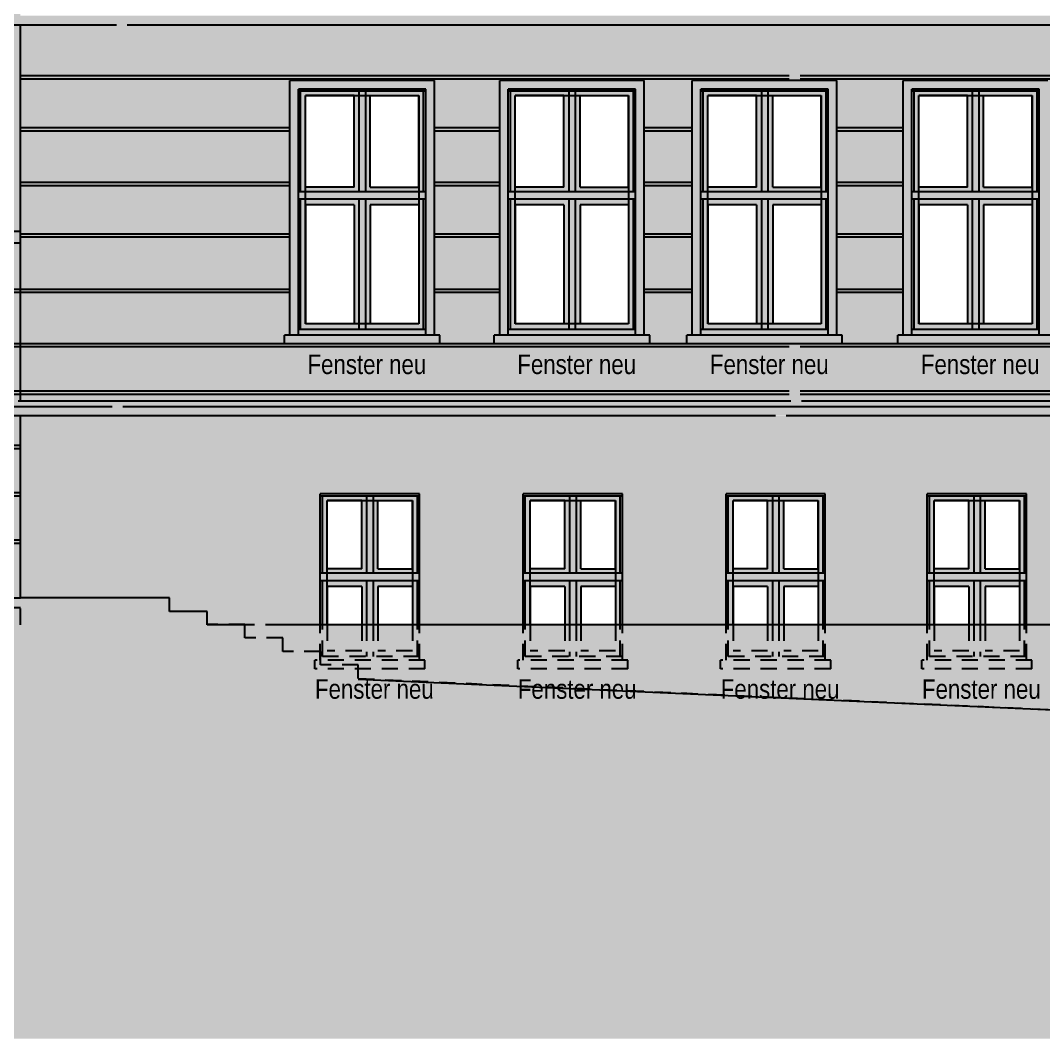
# Model space of a CAD drawing. Header units: metres. Extents: x 11 to 190, y 38 to 70.
# Drawn here: x 59.2 to 68.68, y 37.58 to 47.01 of the extents above; entities that cross this region are included whole.
import ezdxf
from ezdxf.enums import TextEntityAlignment as Align

# ---------------------------------------------------------------- set-up
doc = ezdxf.new("R2010")
doc.units = ezdxf.units.M
doc.header["$LTSCALE"] = 0.01
doc.header["$XCLIPFRAME"] = 2
doc.linetypes.add('AUSGEZOGEN', pattern=[1000, 1000, 0])
doc.linetypes.add('GESTRICHELT', pattern=[9, 6, -3])
for name, color, linetype in [('A_ansicht', 9, 'CONTINUOUS'), ('A_Fensterrahmen', 1, 'CONTINUOUS'), ('A_Glasbild', 7, 'CONTINUOUS'), ('A_Schraff_Fassade_OG', 41, 'CONTINUOUS'), ('A_Schraff_Fensterrahmen', 255, 'CONTINUOUS'), ('A_Schraff_gelände', 251, 'CONTINUOUS'), ('A_Schraff_Gewaende', 23, 'CONTINUOUS'), ('A_Schraff_Paneel', 14, 'CONTINUOUS'), ('A_Schraff_Sims', 17, 'CONTINUOUS'), ('A_TEXT', 2, 'CONTINUOUS'), ('FASSADE', 7, 'AUSGEZOGEN'), ('FASSADE_STRUKTUR', 8, 'AUSGEZOGEN')]:
    doc.layers.add(name, color=color, linetype=linetype)
doc.styles.add('arial-n', font='ARIALN.TTF')
picture_1 = doc.add_image_def('image1.jpg', size_in_pixel=(60, 84))

msp = doc.modelspace()

# ---------------------------------------------------------------- hatches: boundary and pattern name
at = {"layer": 'A_Schraff_Fassade_OG'}
h = msp.add_hatch(color=256, dxfattribs=at)
h.paths.add_polyline_path([(59.2, 56.299), (55.0967, 56.299), (55.0967, 54.7903), (55.5537, 54.7943), (55.5537, 55.531), (55.4837, 55.531), (55.4837, 55.661), (55.4537, 55.661), (55.4537, 55.741), (56.9937, 55.741), (56.9937, 55.661), (56.9637, 55.661), (56.9637, 55.531), (56.8937, 55.531), (56.8937, 54.806), (57.4187, 54.8106), (57.4187, 55.526), (57.3487, 55.526), (57.3487, 55.656), (57.3187, 55.656), (57.3187, 55.736), (58.8587, 55.736), (58.8587, 55.656), (58.8287, 55.656), (58.8287, 55.526), (58.7587, 55.526), (58.7587, 54.8223), (59.2, 54.8261)])
h.paths.add_polyline_path([(59.2, 54.8261), (58.7587, 54.8223), (58.7587, 53.246), (58.8087, 53.246), (58.8087, 53.166), (57.3687, 53.166), (57.3687, 53.246), (57.4187, 53.246), (57.4187, 54.8106), (56.8937, 54.806), (56.8937, 53.251), (56.9437, 53.251), (56.9437, 53.171), (55.5037, 53.171), (55.5037, 53.251), (55.5537, 53.251), (55.5537, 54.7943), (55.0967, 54.7903), (55.0967, 50.729), (55.5527, 50.729), (55.5527, 51.995), (55.4827, 51.995), (55.4827, 52.125), (55.4527, 52.125), (55.4527, 52.205), (56.9927, 52.205), (56.9927, 52.125), (56.9627, 52.125), (56.9627, 51.995), (56.8927, 51.995), (56.8927, 50.729), (57.4097, 50.729), (57.4097, 51.98), (57.3397, 51.98), (57.3397, 52.11), (57.3097, 52.11), (57.3097, 52.19), (58.8497, 52.19), (58.8497, 52.11), (58.8197, 52.11), (58.8197, 51.98), (58.7497, 51.98), (58.7497, 50.729), (59.2, 50.729)])
h.paths.add_polyline_path([(59.2, 50.729), (58.7497, 50.729), (58.7497, 49.7), (58.7997, 49.7), (58.7997, 49.62), (57.3597, 49.62), (57.3597, 49.7), (57.4097, 49.7), (57.4097, 50.729), (56.8927, 50.729), (56.8927, 49.715), (56.9427, 49.715), (56.9427, 49.635), (55.5027, 49.635), (55.5027, 49.715), (55.5527, 49.715), (55.5527, 50.729), (55.0967, 50.729), (55.0967, 47.5721), (55.5597, 47.5792), (55.5597, 48.239), (55.4897, 48.239), (55.4897, 48.369), (55.4597, 48.369), (55.4597, 48.449), (56.9997, 48.449), (56.9997, 48.369), (56.9697, 48.369), (56.9697, 48.239), (56.8997, 48.239), (56.8997, 47.5997), (57.4067, 47.6075), (57.4067, 48.241), (57.3367, 48.241), (57.3367, 48.371), (57.3067, 48.371), (57.3067, 48.451), (58.8467, 48.451), (58.8467, 48.371), (58.8167, 48.371), (58.8167, 48.241), (58.7467, 48.241), (58.7467, 47.628), (59.2, 47.635)])
h.paths.add_polyline_path([(59.2, 46.9703), (59.001, 46.9703), (59.001, 47.0578), (59.2, 47.0578), (59.2, 47.635), (58.7467, 47.628), (58.7467, 45.961), (58.7967, 45.961), (58.7967, 45.881), (57.3567, 45.881), (57.3567, 45.961), (57.4067, 45.961), (57.4067, 47.6075), (56.8997, 47.5997), (56.8997, 45.959), (56.9497, 45.959), (56.9497, 45.879), (55.5097, 45.879), (55.5097, 45.959), (55.5597, 45.959), (55.5597, 47.5792), (55.0967, 47.5721), (55.0967, 47.058), (55.2957, 47.058), (55.2957, 46.9703), (55.0967, 46.9703), (55.0967, 45.0594), (59.2, 45.0594)])
at = {"layer": 'A_Schraff_Fensterrahmen'}
h = msp.add_hatch(color=256, dxfattribs=at)
h.paths.add_polyline_path([(62.3363, 46.3587), (61.7963, 46.3587), (61.7963, 45.4268), (62.3363, 45.4268)])
h.paths.add_polyline_path([(62.2913, 46.3177), (62.2913, 45.4677), (61.8413, 45.4677), (61.8413, 46.3177)], flags=16)
h.paths.add_polyline_path([(62.9363, 46.3587), (62.3963, 46.3587), (62.3963, 45.4268), (62.9363, 45.4268)])
h.paths.add_polyline_path([(62.8913, 46.3177), (62.8913, 45.4677), (62.4413, 45.4677), (62.4413, 46.3177)], flags=16)
h.paths.add_polyline_path([(62.3363, 45.3567), (61.7963, 45.3567), (61.7963, 44.1513), (62.3363, 44.1513)])
h.paths.add_polyline_path([(62.2913, 45.304), (62.2913, 44.204), (61.8413, 44.204), (61.8413, 45.304)], flags=16)
h.paths.add_polyline_path([(62.9363, 45.3567), (62.3963, 45.3567), (62.3963, 44.1513), (62.9363, 44.1513)])
h.paths.add_polyline_path([(62.8913, 45.304), (62.8913, 44.204), (62.4413, 44.204), (62.4413, 45.304)], flags=16)
h = msp.add_hatch(color=256, dxfattribs=at)
h.paths.add_polyline_path([(62.3963, 46.3587), (62.3363, 46.3587), (62.3363, 45.4268), (62.3963, 45.4268)])
h.paths.add_polyline_path([(62.3963, 45.3567), (62.3363, 45.3567), (62.3363, 44.1513), (62.3963, 44.1513)])
h = msp.add_hatch(color=256, dxfattribs=at)
h.paths.add_polyline_path([(64.2806, 46.3587), (63.7406, 46.3587), (63.7406, 45.4268), (64.2806, 45.4268)])
h.paths.add_polyline_path([(64.2356, 46.3177), (64.2356, 45.4677), (63.7856, 45.4677), (63.7856, 46.3177)], flags=16)
h.paths.add_polyline_path([(64.8806, 46.3587), (64.3406, 46.3587), (64.3406, 45.4268), (64.8806, 45.4268)])
h.paths.add_polyline_path([(64.8356, 46.3177), (64.8356, 45.4677), (64.3856, 45.4677), (64.3856, 46.3177)], flags=16)
h.paths.add_polyline_path([(64.2806, 45.3567), (63.7406, 45.3567), (63.7406, 44.1514), (64.2806, 44.1514)])
h.paths.add_polyline_path([(64.2356, 45.304), (64.2356, 44.204), (63.7856, 44.204), (63.7856, 45.304)], flags=16)
h.paths.add_polyline_path([(64.8806, 45.3567), (64.3406, 45.3567), (64.3406, 44.1514), (64.8806, 44.1514)])
h.paths.add_polyline_path([(64.8356, 45.304), (64.8356, 44.204), (64.3856, 44.204), (64.3856, 45.304)], flags=16)
h = msp.add_hatch(color=256, dxfattribs=at)
h.paths.add_polyline_path([(64.3406, 46.3587), (64.2806, 46.3587), (64.2806, 45.4268), (64.3406, 45.4268)])
h.paths.add_polyline_path([(64.3406, 45.3567), (64.2806, 45.3567), (64.2806, 44.1514), (64.3406, 44.1514)])
h = msp.add_hatch(color=256, dxfattribs=at)
h.paths.add_polyline_path([(66.0655, 46.3587), (65.5255, 46.3587), (65.5255, 45.4268), (66.0655, 45.4268)])
h.paths.add_polyline_path([(66.0205, 46.3177), (66.0205, 45.4677), (65.5705, 45.4677), (65.5705, 46.3177)], flags=16)
h.paths.add_polyline_path([(66.6655, 46.3587), (66.1255, 46.3587), (66.1255, 45.4268), (66.6655, 45.4268)])
h.paths.add_polyline_path([(66.6205, 46.3177), (66.6205, 45.4677), (66.1705, 45.4677), (66.1705, 46.3177)], flags=16)
h.paths.add_polyline_path([(66.0655, 45.3567), (65.5255, 45.3567), (65.5255, 44.1513), (66.0655, 44.1513)])
h.paths.add_polyline_path([(66.0205, 45.304), (66.0205, 44.204), (65.5705, 44.204), (65.5705, 45.304)], flags=16)
h.paths.add_polyline_path([(66.6655, 45.3567), (66.1255, 45.3567), (66.1255, 44.1513), (66.6655, 44.1513)])
h.paths.add_polyline_path([(66.6205, 45.304), (66.6205, 44.204), (66.1705, 44.204), (66.1705, 45.304)], flags=16)
h = msp.add_hatch(color=256, dxfattribs=at)
h.paths.add_polyline_path([(66.1255, 46.3587), (66.0655, 46.3587), (66.0655, 45.4268), (66.1255, 45.4268)])
h.paths.add_polyline_path([(66.1255, 45.3567), (66.0655, 45.3567), (66.0655, 44.1513), (66.1255, 44.1513)])
h = msp.add_hatch(color=256, dxfattribs=at)
h.paths.add_polyline_path([(68.0204, 46.3587), (67.4804, 46.3587), (67.4804, 45.4268), (68.0204, 45.4268)])
h.paths.add_polyline_path([(67.9754, 46.3177), (67.9754, 45.4677), (67.5254, 45.4677), (67.5254, 46.3177)], flags=16)
h.paths.add_polyline_path([(68.6204, 46.3587), (68.0804, 46.3587), (68.0804, 45.4268), (68.6204, 45.4268)])
h.paths.add_polyline_path([(68.5754, 46.3177), (68.5754, 45.4677), (68.1254, 45.4677), (68.1254, 46.3177)], flags=16)
h.paths.add_polyline_path([(68.0204, 45.3567), (67.4804, 45.3567), (67.4804, 44.1513), (68.0204, 44.1513)])
h.paths.add_polyline_path([(67.9754, 45.304), (67.9754, 44.204), (67.5254, 44.204), (67.5254, 45.304)], flags=16)
h.paths.add_polyline_path([(68.6204, 45.3567), (68.0804, 45.3567), (68.0804, 44.1513), (68.6204, 44.1513)])
h.paths.add_polyline_path([(68.5754, 45.304), (68.5754, 44.204), (68.1254, 44.204), (68.1254, 45.304)], flags=16)
h = msp.add_hatch(color=256, dxfattribs=at)
h.paths.add_polyline_path([(68.0804, 46.3587), (68.0204, 46.3587), (68.0204, 45.4268), (68.0804, 45.4268)])
h.paths.add_polyline_path([(68.0804, 45.3567), (68.0204, 45.3567), (68.0204, 44.1513), (68.0804, 44.1513)])
h = msp.add_hatch(color=256, dxfattribs=at)
h.paths.add_polyline_path([(62.9563, 44.1513), (61.7763, 44.1513), (61.7763, 44.0987), (62.9563, 44.0987)])
h.paths.add_polyline_path([(62.9563, 45.4268), (61.7763, 45.4268), (61.7763, 45.3567), (62.9563, 45.3567)])
h = msp.add_hatch(color=256, dxfattribs=at)
h.paths.add_polyline_path([(64.9006, 44.1514), (63.7206, 44.1514), (63.7206, 44.0987), (64.9006, 44.0987)])
h.paths.add_polyline_path([(64.9006, 45.4268), (63.7206, 45.4268), (63.7206, 45.3567), (64.9006, 45.3567)])
h = msp.add_hatch(color=256, dxfattribs=at)
h.paths.add_polyline_path([(66.6855, 44.1513), (65.5055, 44.1513), (65.5055, 44.0987), (66.6855, 44.0987)])
h.paths.add_polyline_path([(66.6855, 45.4268), (65.5055, 45.4268), (65.5055, 45.3567), (66.6855, 45.3567)])
h = msp.add_hatch(color=256, dxfattribs=at)
h.paths.add_polyline_path([(68.6404, 44.1513), (67.4604, 44.1513), (67.4604, 44.0987), (68.6404, 44.0987)])
h.paths.add_polyline_path([(68.6404, 45.4268), (67.4604, 45.4268), (67.4604, 45.3567), (68.6404, 45.3567)])
h = msp.add_hatch(color=256, dxfattribs=at)
h.paths.add_polyline_path([(62.898, 42.6258), (61.978, 42.6258), (61.978, 42.6058), (62.898, 42.6058)])
h.paths.add_polyline_path([(61.998, 42.6058), (61.978, 42.6058), (61.978, 41.8907), (61.998, 41.8907)])
h.paths.add_polyline_path([(61.998, 41.8206), (61.978, 41.8206), (61.978, 41.4152), (61.998, 41.4152)])
h.paths.add_polyline_path([(62.898, 41.8206), (62.878, 41.8206), (62.878, 41.4152), (62.898, 41.4152)])
h.paths.add_polyline_path([(62.898, 42.6058), (62.878, 42.6058), (62.878, 41.8907), (62.898, 41.8907)])
h = msp.add_hatch(color=256, dxfattribs=at)
h.paths.add_polyline_path([(62.408, 42.6058), (61.998, 42.6058), (61.998, 41.8907), (62.408, 41.8907)])
h.paths.add_polyline_path([(62.363, 42.5648), (62.363, 41.9317), (62.043, 41.9317), (62.043, 42.5648)], flags=16)
h.paths.add_polyline_path([(62.878, 42.6058), (62.468, 42.6058), (62.468, 41.8907), (62.878, 41.8907)])
h.paths.add_polyline_path([(62.833, 42.5648), (62.833, 41.9317), (62.513, 41.9317), (62.513, 42.5648)], flags=16)
h.paths.add_polyline_path([(62.408, 41.8206), (61.998, 41.8206), (61.998, 41.4152), (62.043, 41.4152), (62.043, 41.768), (62.363, 41.768), (62.363, 41.4152), (62.408, 41.4152)])
h.paths.add_polyline_path([(62.878, 41.8206), (62.468, 41.8206), (62.468, 41.4152), (62.513, 41.4152), (62.513, 41.768), (62.833, 41.768), (62.833, 41.4152), (62.878, 41.4152)])
h = msp.add_hatch(color=256, dxfattribs=at)
h.paths.add_polyline_path([(62.468, 42.6058), (62.408, 42.6058), (62.408, 41.8907), (62.468, 41.8907)])
h.paths.add_polyline_path([(62.468, 41.8206), (62.408, 41.8206), (62.408, 41.4152), (62.468, 41.4152)])
h = msp.add_hatch(color=256, dxfattribs=at)
h.paths.add_polyline_path([(64.778, 42.6257), (63.858, 42.6257), (63.858, 42.6057), (64.778, 42.6057)])
h.paths.add_polyline_path([(63.878, 42.6057), (63.858, 42.6057), (63.858, 41.8906), (63.878, 41.8906)])
h.paths.add_polyline_path([(63.878, 41.8205), (63.858, 41.8205), (63.858, 41.4151), (63.878, 41.4151)])
h.paths.add_polyline_path([(64.778, 41.8205), (64.758, 41.8205), (64.758, 41.4151), (64.778, 41.4151)])
h.paths.add_polyline_path([(64.778, 42.6057), (64.758, 42.6057), (64.758, 41.8906), (64.778, 41.8906)])
h = msp.add_hatch(color=256, dxfattribs=at)
h.paths.add_polyline_path([(64.288, 42.6057), (63.878, 42.6057), (63.878, 41.8906), (64.288, 41.8906)])
h.paths.add_polyline_path([(64.243, 42.5647), (64.243, 41.9316), (63.923, 41.9316), (63.923, 42.5647)], flags=16)
h.paths.add_polyline_path([(64.758, 42.6057), (64.348, 42.6057), (64.348, 41.8906), (64.758, 41.8906)])
h.paths.add_polyline_path([(64.713, 42.5647), (64.713, 41.9316), (64.393, 41.9316), (64.393, 42.5647)], flags=16)
h.paths.add_polyline_path([(64.288, 41.8205), (63.878, 41.8205), (63.878, 41.4151), (63.923, 41.4151), (63.923, 41.7679), (64.243, 41.7679), (64.243, 41.4151), (64.288, 41.4151)])
h.paths.add_polyline_path([(64.758, 41.8205), (64.348, 41.8205), (64.348, 41.4151), (64.393, 41.4151), (64.393, 41.7679), (64.713, 41.7679), (64.713, 41.4151), (64.758, 41.4151)])
h = msp.add_hatch(color=256, dxfattribs=at)
h.paths.add_polyline_path([(64.348, 42.6057), (64.288, 42.6057), (64.288, 41.8906), (64.348, 41.8906)])
h.paths.add_polyline_path([(64.348, 41.8205), (64.288, 41.8205), (64.288, 41.4151), (64.348, 41.4151)])
h = msp.add_hatch(color=256, dxfattribs=at)
h.paths.add_polyline_path([(66.658, 42.6256), (65.738, 42.6256), (65.738, 42.6056), (66.658, 42.6056)])
h.paths.add_polyline_path([(65.758, 42.6056), (65.738, 42.6056), (65.738, 41.8905), (65.758, 41.8905)])
h.paths.add_polyline_path([(65.758, 41.8204), (65.738, 41.8204), (65.738, 41.415), (65.758, 41.415)])
h.paths.add_polyline_path([(66.658, 41.8204), (66.638, 41.8204), (66.638, 41.415), (66.658, 41.415)])
h.paths.add_polyline_path([(66.658, 42.6056), (66.638, 42.6056), (66.638, 41.8905), (66.658, 41.8905)])
h = msp.add_hatch(color=256, dxfattribs=at)
h.paths.add_polyline_path([(66.168, 42.6056), (65.758, 42.6056), (65.758, 41.8905), (66.168, 41.8905)])
h.paths.add_polyline_path([(66.123, 42.5646), (66.123, 41.9315), (65.803, 41.9315), (65.803, 42.5646)], flags=16)
h.paths.add_polyline_path([(66.638, 42.6056), (66.228, 42.6056), (66.228, 41.8905), (66.638, 41.8905)])
h.paths.add_polyline_path([(66.593, 42.5646), (66.593, 41.9315), (66.273, 41.9315), (66.273, 42.5646)], flags=16)
h.paths.add_polyline_path([(66.168, 41.8204), (65.758, 41.8204), (65.758, 41.415), (65.803, 41.415), (65.803, 41.7678), (66.123, 41.7678), (66.123, 41.415), (66.168, 41.415)])
h.paths.add_polyline_path([(66.638, 41.8204), (66.228, 41.8204), (66.228, 41.415), (66.273, 41.415), (66.273, 41.7678), (66.593, 41.7678), (66.593, 41.415), (66.638, 41.415)])
h = msp.add_hatch(color=256, dxfattribs=at)
h.paths.add_polyline_path([(66.228, 42.6056), (66.168, 42.6056), (66.168, 41.8905), (66.228, 41.8905)])
h.paths.add_polyline_path([(66.228, 41.8204), (66.168, 41.8204), (66.168, 41.415), (66.228, 41.415)])
h = msp.add_hatch(color=256, dxfattribs=at)
h.paths.add_polyline_path([(68.523, 42.6255), (67.603, 42.6255), (67.603, 42.6055), (68.523, 42.6055)])
h.paths.add_polyline_path([(67.623, 42.6055), (67.603, 42.6055), (67.603, 41.8904), (67.623, 41.8904)])
h.paths.add_polyline_path([(67.623, 41.8203), (67.603, 41.8203), (67.603, 41.4149), (67.623, 41.4149)])
h.paths.add_polyline_path([(68.523, 41.8203), (68.503, 41.8203), (68.503, 41.4149), (68.523, 41.4149)])
h.paths.add_polyline_path([(68.523, 42.6055), (68.503, 42.6055), (68.503, 41.8904), (68.523, 41.8904)])
h = msp.add_hatch(color=256, dxfattribs=at)
h.paths.add_polyline_path([(68.033, 42.6055), (67.623, 42.6055), (67.623, 41.8904), (68.033, 41.8904)])
h.paths.add_polyline_path([(67.988, 42.5645), (67.988, 41.9313), (67.668, 41.9313), (67.668, 42.5645)], flags=16)
h.paths.add_polyline_path([(68.503, 42.6055), (68.093, 42.6055), (68.093, 41.8904), (68.503, 41.8904)])
h.paths.add_polyline_path([(68.458, 42.5645), (68.458, 41.9313), (68.138, 41.9313), (68.138, 42.5645)], flags=16)
h.paths.add_polyline_path([(68.033, 41.8203), (67.623, 41.8203), (67.623, 41.4149), (67.668, 41.4149), (67.668, 41.7676), (67.988, 41.7676), (67.988, 41.4149), (68.033, 41.4149)])
h.paths.add_polyline_path([(68.503, 41.8203), (68.093, 41.8203), (68.093, 41.4149), (68.138, 41.4149), (68.138, 41.7676), (68.458, 41.7676), (68.458, 41.4149), (68.503, 41.4149)])
h = msp.add_hatch(color=256, dxfattribs=at)
h.paths.add_polyline_path([(68.093, 42.6055), (68.033, 42.6055), (68.033, 41.8904), (68.093, 41.8904)])
h.paths.add_polyline_path([(68.093, 41.8203), (68.033, 41.8203), (68.033, 41.4149), (68.093, 41.4149)])
for points in [[(62.898, 41.8907), (61.978, 41.8907), (61.978, 41.8206), (62.898, 41.8206)], [(64.778, 41.8906), (63.858, 41.8906), (63.858, 41.8205), (64.778, 41.8205)], [(66.658, 41.8905), (65.738, 41.8905), (65.738, 41.8204), (66.658, 41.8204)], [(68.523, 41.8904), (67.603, 41.8904), (67.603, 41.8203), (68.523, 41.8203)]]:
    msp.add_hatch(color=256, dxfattribs=at).paths.add_polyline_path(points)
at = {"layer": 'A_Schraff_gelände'}
msp.add_hatch(color=256, dxfattribs=at).paths.add_polyline_path([(11.3282, 41.598), (11.3282, 37.5789), (154.2308, 37.5789), (154.2216, 40.16), (110.1494, 40.16), (110.1494, 41.3633), (91.5663, 41.3633), (88.0786, 41.3633), (81.6712, 41.4133), (71.368, 41.4147), (60.93, 41.416), (60.93, 41.5372), (60.58, 41.5372), (60.58, 41.6622), (55.0967, 41.6622), (55.0967, 41.598), (46.9467, 41.598)])
at = {"layer": 'A_Schraff_Gewaende'}
h = msp.add_hatch(color=256, dxfattribs=at)
h.paths.add_polyline_path([(63.0363, 46.4587), (61.6963, 46.4587), (61.6963, 44.0987), (61.7763, 44.0987), (61.7763, 46.3787), (62.9563, 46.3787), (62.9563, 44.0987), (63.0363, 44.0987)])
h.paths.add_polyline_path([(63.0863, 44.0987), (63.0363, 44.0987), (61.6463, 44.0987), (61.6463, 44.0187), (63.0863, 44.0187)])
h = msp.add_hatch(color=256, dxfattribs=at)
h.paths.add_polyline_path([(64.9806, 46.4587), (63.6406, 46.4587), (63.6406, 44.0987), (63.7206, 44.0987), (63.7206, 46.3787), (64.9006, 46.3787), (64.9006, 44.0987), (64.9806, 44.0987)])
h.paths.add_polyline_path([(65.0306, 44.0987), (64.9806, 44.0987), (63.5906, 44.0987), (63.5906, 44.0187), (65.0306, 44.0187)])
h = msp.add_hatch(color=256, dxfattribs=at)
h.paths.add_polyline_path([(66.7655, 46.4587), (65.4255, 46.4587), (65.4255, 44.0987), (65.5055, 44.0987), (65.5055, 46.3787), (66.6855, 46.3787), (66.6855, 44.0987), (66.7655, 44.0987)])
h.paths.add_polyline_path([(66.8155, 44.0987), (66.7655, 44.0987), (65.3755, 44.0987), (65.3755, 44.0187), (66.8155, 44.0187)])
h = msp.add_hatch(color=256, dxfattribs=at)
h.paths.add_polyline_path([(68.7204, 46.4587), (67.3804, 46.4587), (67.3804, 44.0987), (67.4604, 44.0987), (67.4604, 46.3787), (68.6404, 46.3787), (68.6404, 44.0987), (68.7204, 44.0987)])
h.paths.add_polyline_path([(68.7704, 44.0987), (68.7204, 44.0987), (67.3304, 44.0987), (67.3304, 44.0187), (68.7704, 44.0187)])
at = {"layer": 'A_Schraff_Paneel'}
h = msp.add_hatch(color=256, dxfattribs=at)
h.paths.add_polyline_path([(59.2, 46.9703), (59.2, 43.4844), (110.3894, 43.4844), (116.8374, 43.4842), (116.8374, 46.9701)])
h.paths.add_polyline_path([(106.5637, 44.0188), (106.5637, 44.0988), (106.6137, 44.0988), (106.6137, 46.4588), (107.9537, 46.4588), (107.9537, 44.0988), (108.0037, 44.0988), (108.0037, 44.0188)], flags=16)
h.paths.add_polyline_path([(104.6616, 44.0188), (104.6616, 44.0988), (104.7116, 44.0988), (104.7116, 46.4588), (106.0516, 46.4588), (106.0516, 44.0988), (106.1016, 44.0988), (106.1016, 44.0188)], flags=16)
h.paths.add_polyline_path([(102.7499, 44.0188), (102.7499, 44.0988), (102.7999, 44.0988), (102.7999, 46.4588), (104.1399, 46.4588), (104.1399, 44.0988), (104.1899, 44.0988), (104.1899, 44.0188)], flags=16)
h.paths.add_polyline_path([(100.89, 44.0188), (100.89, 44.0988), (100.94, 44.0988), (100.94, 46.4588), (102.28, 46.4588), (102.28, 44.0988), (102.33, 44.0988), (102.33, 44.0188)], flags=16)
h.paths.add_polyline_path([(99.0201, 44.0188), (99.0201, 44.0988), (99.0701, 44.0988), (99.0701, 46.4588), (100.4101, 46.4588), (100.4101, 44.0988), (100.4601, 44.0988), (100.4601, 44.0188)], flags=16)
h.paths.add_polyline_path([(97.1502, 44.0187), (97.1502, 44.0987), (97.2002, 44.0987), (97.2002, 46.4587), (98.5402, 46.4587), (98.5402, 44.0987), (98.5902, 44.0987), (98.5902, 44.0187)], flags=16)
h.paths.add_polyline_path([(95.3004, 44.0187), (95.3004, 44.0987), (95.3504, 44.0987), (95.3504, 46.4587), (96.6904, 46.4587), (96.6904, 44.0987), (96.7404, 44.0987), (96.7404, 44.0187)], flags=16)
h.paths.add_polyline_path([(93.4405, 44.0187), (93.4405, 44.0987), (93.4905, 44.0987), (93.4905, 46.4587), (94.8305, 46.4587), (94.8305, 44.0987), (94.8805, 44.0987), (94.8805, 44.0187)], flags=16)
h.paths.add_polyline_path([(91.5592, 44.0187), (91.5592, 44.0987), (91.6092, 44.0987), (91.6092, 46.4587), (92.9492, 46.4587), (92.9492, 44.0987), (92.9992, 44.0987), (92.9992, 44.0187)], flags=16)
h.paths.add_polyline_path([(89.6843, 44.0187), (89.6843, 44.0987), (89.7343, 44.0987), (89.7343, 46.4587), (91.0743, 46.4587), (91.0743, 44.0987), (91.1243, 44.0987), (91.1243, 44.0187)], flags=16)
h.paths.add_polyline_path([(87.8194, 44.0187), (87.8194, 44.0987), (87.8694, 44.0987), (87.8694, 46.4587), (89.2094, 46.4587), (89.2094, 44.0987), (89.2594, 44.0987), (89.2594, 44.0187)], flags=16)
h.paths.add_polyline_path([(85.9495, 44.0187), (85.9495, 44.0987), (85.9995, 44.0987), (85.9995, 46.4587), (87.3395, 46.4587), (87.3395, 44.0987), (87.3895, 44.0987), (87.3895, 44.0187)], flags=16)
h.paths.add_polyline_path([(84.0099, 44.0188), (84.0099, 44.0988), (84.0599, 44.0988), (84.0599, 46.4588), (85.3999, 46.4588), (85.3999, 44.0988), (85.4499, 44.0988), (85.4499, 44.0188)], flags=16)
h.paths.add_polyline_path([(82.1898, 44.0187), (82.1898, 44.0987), (82.2398, 44.0987), (82.2398, 46.4587), (83.5798, 46.4587), (83.5798, 44.0987), (83.6298, 44.0987), (83.6298, 44.0187)], flags=16)
h.paths.add_polyline_path([(80.3499, 44.0187), (80.3499, 44.0987), (80.3999, 44.0987), (80.3999, 46.4587), (81.7399, 46.4587), (81.7399, 44.0987), (81.7899, 44.0987), (81.7899, 44.0187)], flags=16)
h.paths.add_polyline_path([(78.48, 44.0187), (78.48, 44.0987), (78.53, 44.0987), (78.53, 46.4587), (79.87, 46.4587), (79.87, 44.0987), (79.92, 44.0987), (79.92, 44.0187)], flags=16)
h.paths.add_polyline_path([(76.6301, 44.0187), (76.6301, 44.0987), (76.6801, 44.0987), (76.6801, 46.4587), (78.0201, 46.4587), (78.0201, 44.0987), (78.0701, 44.0987), (78.0701, 44.0187)], flags=16)
h.paths.add_polyline_path([(74.7702, 44.0187), (74.7702, 44.0987), (74.8202, 44.0987), (74.8202, 46.4587), (76.1602, 46.4587), (76.1602, 44.0987), (76.2102, 44.0987), (76.2102, 44.0187)], flags=16)
h.paths.add_polyline_path([(72.8904, 44.0187), (72.8904, 44.0987), (72.9404, 44.0987), (72.9404, 46.4587), (74.2804, 46.4587), (74.2804, 44.0987), (74.3304, 44.0987), (74.3304, 44.0187)], flags=16)
h.paths.add_polyline_path([(71.0105, 44.0187), (71.0105, 44.0987), (71.0605, 44.0987), (71.0605, 46.4587), (72.4005, 46.4587), (72.4005, 44.0987), (72.4505, 44.0987), (72.4505, 44.0187)], flags=16)
h.paths.add_polyline_path([(69.1053, 44.0187), (69.1053, 44.0987), (69.1553, 44.0987), (69.1553, 46.4587), (70.4953, 46.4587), (70.4953, 44.0987), (70.5453, 44.0987), (70.5453, 44.0187)], flags=16)
h.paths.add_polyline_path([(67.3304, 44.0187), (67.3304, 44.0987), (67.3804, 44.0987), (67.3804, 46.4587), (68.7204, 46.4587), (68.7204, 44.0987), (68.7704, 44.0987), (68.7704, 44.0187)], flags=16)
h.paths.add_polyline_path([(65.3755, 44.0187), (65.3755, 44.0987), (65.4255, 44.0987), (65.4255, 46.4587), (66.7655, 46.4587), (66.7655, 44.0987), (66.8155, 44.0987), (66.8155, 44.0187)], flags=16)
h.paths.add_polyline_path([(63.5906, 44.0187), (63.5906, 44.0987), (63.6406, 44.0987), (63.6406, 46.4587), (64.9806, 46.4587), (64.9806, 44.0987), (65.0306, 44.0987), (65.0306, 44.0187)], flags=16)
h.paths.add_polyline_path([(61.6463, 44.0187), (61.6463, 44.0987), (61.6963, 44.0987), (61.6963, 46.4587), (63.0363, 46.4587), (63.0363, 44.0987), (63.0863, 44.0987), (63.0863, 44.0187)], flags=16)
msp.add_hatch(color=256, dxfattribs=at).paths.add_polyline_path([(55.0967, 44.9514), (55.0967, 43.4844), (55.1167, 43.4844), (55.2567, 43.4344), (55.2457, 43.3502), (55.0967, 43.3502), (55.0967, 41.6622), (56.1147, 41.6622), (56.1147, 44.1262), (58.1834, 44.1262), (58.1834, 41.6622), (59.2, 41.6622), (59.2, 43.3486), (59.051, 43.3502), (59.04, 43.4344), (59.18, 43.4844), (59.2, 43.4844), (59.2, 44.9514)])
h = msp.add_hatch(color=256, dxfattribs=at)
h.paths.add_polyline_path([(59.2, 43.3486), (59.2, 41.6622), (60.58, 41.6622), (60.58, 41.5372), (60.93, 41.5372), (60.93, 41.416), (61.978, 41.4141), (61.978, 42.6258), (62.898, 42.6258), (62.898, 41.4158), (63.858, 41.4156), (63.858, 42.6257), (64.778, 42.6257), (64.778, 41.4141), (65.738, 41.4154), (65.738, 42.6256), (66.658, 42.6256), (66.658, 41.4144), (67.603, 41.4145), (67.603, 42.6255), (68.523, 42.6255), (68.523, 41.4145), (69.473, 41.4148), (69.473, 42.6253), (70.393, 42.6253), (70.393, 41.4146), (71.303, 41.4145), (71.303, 42.6252), (72.223, 42.6252), (72.223, 41.4144), (73.163, 41.4142), (73.163, 42.6251), (74.083, 42.6251), (74.083, 41.4141), (75.053, 41.4142), (75.053, 42.625), (75.973, 42.605), (75.973, 41.4141), (76.908, 41.4141), (76.908, 42.6248), (77.828, 42.6248), (77.828, 41.4141), (78.798, 41.4141), (78.798, 42.6247), (79.718, 42.6247), (79.718, 41.4141), (80.7362, 41.4141), (80.7362, 42.2522), (81.7212, 42.2522), (81.7212, 41.4126), (82.4281, 41.4074), (82.4281, 41.4858), (82.4781, 41.4858), (82.4781, 42.6258), (83.4581, 42.6258), (83.4581, 41.4858), (83.5082, 41.4858), (83.5082, 41.4058), (83.5081, 41.399), (88.0786, 41.3633), (91.6729, 41.3633), (91.6729, 42.4922), (92.7829, 42.4922), (92.7829, 41.3633), (110.3894, 41.3633), (110.3894, 43.3502)])
h.paths.add_polyline_path([(84.2888, 42.6258), (84.2888, 41.4858), (84.2388, 41.4858), (84.2388, 41.4058), (85.3189, 41.4058), (85.3189, 41.4858), (85.2689, 41.4858), (85.2689, 42.6258)], flags=16)
h.paths.add_polyline_path([(86.1274, 42.6258), (86.1274, 41.4858), (86.0774, 41.4858), (86.0774, 41.4058), (87.1575, 41.4058), (87.1575, 41.4858), (87.1075, 41.4858), (87.1075, 42.6258)], flags=16)
h.paths.add_polyline_path([(88.4953, 42.6258), (88.4953, 41.4858), (88.4453, 41.4858), (88.4453, 41.4058), (89.5253, 41.4058), (89.5253, 41.4858), (89.4753, 41.4858), (89.4753, 42.6258)], flags=16)
h.paths.add_polyline_path([(89.9996, 42.6258), (89.9996, 41.4858), (89.9496, 41.4858), (89.9496, 41.4058), (91.0296, 41.4058), (91.0296, 41.4858), (90.9796, 41.4858), (90.9796, 42.6258)], flags=16)
h.paths.add_polyline_path([(93.7046, 42.6258), (93.7046, 41.4858), (93.6546, 41.4858), (93.6546, 41.4058), (94.7346, 41.4058), (94.7346, 41.4858), (94.6846, 41.4858), (94.6846, 42.6258)], flags=16)
h.paths.add_polyline_path([(95.5679, 42.6258), (95.5679, 41.4858), (95.5179, 41.4858), (95.5179, 41.4058), (96.5979, 41.4058), (96.5979, 41.4858), (96.5479, 41.4858), (96.5479, 42.6258)], flags=16)
h.paths.add_polyline_path([(97.4375, 42.6258), (97.4375, 41.4858), (97.3875, 41.4858), (97.3875, 41.4058), (98.4675, 41.4058), (98.4675, 41.4858), (98.4175, 41.4858), (98.4175, 42.6258)], flags=16)
h.paths.add_polyline_path([(99.3197, 42.6258), (99.3197, 41.4858), (99.2697, 41.4858), (99.2697, 41.4058), (100.3498, 41.4058), (100.3498, 41.4858), (100.3029, 41.4858), (100.3029, 42.6258)], flags=16)
h.paths.add_polyline_path([(101.1679, 42.6258), (101.1679, 41.4858), (101.1179, 41.4858), (101.1179, 41.4058), (102.1979, 41.4058), (102.1979, 41.4858), (102.1479, 41.4858), (102.1479, 42.6258)], flags=16)
h.paths.add_polyline_path([(103.0329, 42.6258), (103.0329, 41.4858), (102.9829, 41.4858), (102.9829, 41.4058), (104.0629, 41.4058), (104.0629, 41.4858), (104.0129, 41.4858), (104.0129, 42.6258)], flags=16)
h.paths.add_polyline_path([(104.8979, 42.6258), (104.8979, 41.4858), (104.8479, 41.4858), (104.8479, 41.4058), (105.9279, 41.4058), (105.9279, 41.4858), (105.8779, 41.4858), (105.8779, 42.6258)], flags=16)
at = {"layer": 'A_Schraff_Sims'}
for points in [[(116.6624, 46.9704), (116.6429, 47.0578), (59.001, 47.0578), (59.001, 46.9703)], [(55.0967, 45.0594), (55.0967, 44.9514), (59.2, 44.9514), (59.2, 45.0594)], [(59.18, 43.4844), (59.04, 43.4344), (59.051, 43.3502), (130.1924, 43.3502), (130.2034, 43.4342), (130.0524, 43.4842)]]:
    msp.add_hatch(color=256, dxfattribs=at).paths.add_polyline_path(points)

# ---------------------------------------------------------------- linework, layer by layer
at = {"layer": 'A_ansicht', "color": 2, "linetype": 'GESTRICHELT', "ltscale": 2.5}
for p, q in [((59.2, 41.4141), (59.2, 41.6622)), ((55.0967, 41.5722), (59.2, 41.5722)), ((61.28, 41.416), (60.93, 41.416)), ((61.28, 41.291), (61.28, 41.416)), ((61.978, 41.0858), (61.978, 41.4141)), ((61.998, 41.1191), (61.998, 41.4141)), ((62.043, 41.4141), (62.043, 41.1718)), ((62.363, 41.4141), (62.363, 41.1718)), ((62.408, 41.4141), (62.408, 41.1191)), ((62.468, 41.4141), (62.468, 41.1191)), ((62.513, 41.4141), (62.513, 41.1718)), ((62.833, 41.4141), (62.833, 41.1718)), ((62.878, 41.1191), (62.878, 41.4141)), ((62.898, 41.0858), (62.898, 41.4141)), ((63.858, 41.0857), (63.858, 41.4141)), ((63.878, 41.1191), (63.878, 41.4141)), ((63.923, 41.4141), (63.923, 41.1717)), ((64.243, 41.4141), (64.243, 41.1717)), ((64.288, 41.4141), (64.288, 41.1191)), ((64.348, 41.4141), (64.348, 41.1191)), ((64.393, 41.4141), (64.393, 41.1717)), ((64.713, 41.4141), (64.713, 41.1717)), ((64.758, 41.1191), (64.758, 41.4141)), ((64.778, 41.0857), (64.778, 41.4141)), ((65.738, 41.0856), (65.738, 41.4141)), ((65.758, 41.1189), (65.758, 41.4141)), ((65.803, 41.4141), (65.803, 41.1716)), ((66.123, 41.4141), (66.123, 41.1716)), ((66.168, 41.4141), (66.168, 41.1189)), ((66.228, 41.4141), (66.228, 41.1189)), ((66.273, 41.4141), (66.273, 41.1716)), ((66.593, 41.4141), (66.593, 41.1716)), ((66.638, 41.1189), (66.638, 41.4141)), ((66.658, 41.0856), (66.658, 41.4141)), ((67.603, 41.0855), (67.603, 41.4141)), ((67.623, 41.1188), (67.623, 41.4141)), ((67.668, 41.4141), (67.668, 41.1715)), ((67.988, 41.4141), (67.988, 41.1715)), ((68.033, 41.4141), (68.033, 41.1188)), ((68.093, 41.4141), (68.093, 41.1188)), ((68.138, 41.4141), (68.138, 41.1715)), ((68.458, 41.4141), (68.458, 41.1715)), ((68.503, 41.1188), (68.503, 41.4141)), ((68.523, 41.0855), (68.523, 41.4141)), ((61.63, 41.291), (61.28, 41.291)), ((61.63, 41.166), (61.63, 41.291)), ((61.98, 41.166), (61.63, 41.166)), ((61.98, 41.041), (61.98, 41.166)), ((62.363, 41.1718), (62.043, 41.1718)), ((62.833, 41.1718), (62.513, 41.1718)), ((64.243, 41.1717), (63.923, 41.1717)), ((64.713, 41.1717), (64.393, 41.1717)), ((66.123, 41.1716), (65.803, 41.1716)), ((66.593, 41.1716), (66.273, 41.1716)), ((67.988, 41.1715), (67.668, 41.1715)), ((68.458, 41.1715), (68.138, 41.1715)), ((61.928, 41.0058), (61.928, 41.0858)), ((62.948, 41.0858), (61.928, 41.0858)), ((62.898, 41.1191), (61.978, 41.1191)), ((62.948, 41.0058), (62.948, 41.0858)), ((64.828, 41.0857), (63.808, 41.0857)), ((63.808, 41.0057), (63.808, 41.0857)), ((64.778, 41.1191), (63.858, 41.1191)), ((64.828, 41.0057), (64.828, 41.0857)), ((65.688, 41.0056), (65.688, 41.0856)), ((66.708, 41.0856), (65.688, 41.0856)), ((66.658, 41.1189), (65.738, 41.1189)), ((66.708, 41.0056), (66.708, 41.0856)), ((67.553, 41.0055), (67.553, 41.0855)), ((68.573, 41.0855), (67.553, 41.0855)), ((68.523, 41.1188), (67.603, 41.1188)), ((68.573, 41.0055), (68.573, 41.0855)), ((62.948, 41.0058), (61.928, 41.0058)), ((62.33, 41.041), (61.98, 41.041)), ((62.33, 40.916), (62.33, 41.041)), ((64.828, 41.0057), (63.808, 41.0057)), ((66.708, 41.0056), (65.688, 41.0056)), ((68.573, 41.0055), (67.553, 41.0055)), ((62.33, 40.916), (77.5448, 40.2322))]:
    msp.add_line(p, q, dxfattribs=at)
at = {"layer": 'A_Fensterrahmen'}
for p, q in [((62.9563, 46.3587), (61.7763, 46.3587)), ((61.7963, 45.4268), (61.7963, 46.3587)), ((61.8413, 45.4677), (61.8413, 46.3177)), ((62.2913, 46.3177), (61.8413, 46.3177)), ((62.2913, 45.4677), (62.2913, 46.3177)), ((62.3363, 46.3587), (62.3363, 45.4268)), ((62.3963, 46.3587), (62.3963, 45.4268)), ((62.4413, 45.4677), (62.4413, 46.3177)), ((62.4413, 46.3177), (62.8913, 46.3177)), ((62.8913, 45.4677), (62.8913, 46.3177)), ((62.9363, 45.4268), (62.9363, 46.3587)), ((64.9006, 46.3587), (63.7206, 46.3587)), ((63.7406, 45.4268), (63.7406, 46.3587)), ((63.7856, 45.4677), (63.7856, 46.3177)), ((64.2356, 46.3177), (63.7856, 46.3177)), ((64.2356, 45.4677), (64.2356, 46.3177)), ((64.2806, 46.3587), (64.2806, 45.4268)), ((64.3406, 46.3587), (64.3406, 45.4268)), ((64.3856, 46.3177), (64.8356, 46.3177)), ((64.3856, 45.4677), (64.3856, 46.3177)), ((64.8356, 45.4677), (64.8356, 46.3177)), ((64.8806, 45.4268), (64.8806, 46.3587)), ((66.6855, 46.3587), (65.5055, 46.3587)), ((65.5255, 45.4268), (65.5255, 46.3587)), ((65.5705, 45.4677), (65.5705, 46.3177)), ((66.0205, 46.3177), (65.5705, 46.3177)), ((66.0205, 45.4677), (66.0205, 46.3177)), ((66.0655, 46.3587), (66.0655, 45.4268)), ((66.1255, 46.3587), (66.1255, 45.4268)), ((66.1705, 45.4677), (66.1705, 46.3177)), ((66.1705, 46.3177), (66.6205, 46.3177)), ((66.6205, 45.4677), (66.6205, 46.3177)), ((66.6655, 45.4268), (66.6655, 46.3587)), ((68.6404, 46.3587), (67.4604, 46.3587)), ((67.4804, 45.4268), (67.4804, 46.3587)), ((67.5254, 45.4677), (67.5254, 46.3177)), ((67.9754, 46.3177), (67.5254, 46.3177)), ((67.9754, 45.4677), (67.9754, 46.3177)), ((68.0204, 46.3587), (68.0204, 45.4268)), ((68.0804, 46.3587), (68.0804, 45.4268)), ((68.1254, 45.4677), (68.1254, 46.3177)), ((68.1254, 46.3177), (68.5754, 46.3177)), ((68.5754, 45.4677), (68.5754, 46.3177)), ((68.6204, 45.4268), (68.6204, 46.3587)), ((62.9563, 45.4268), (61.7763, 45.4268)), ((62.2913, 45.4677), (61.8413, 45.4677)), ((62.4413, 45.4677), (62.8913, 45.4677)), ((64.9006, 45.4268), (63.7206, 45.4268)), ((64.2356, 45.4677), (63.7856, 45.4677)), ((64.3856, 45.4677), (64.8356, 45.4677)), ((66.6855, 45.4268), (65.5055, 45.4268)), ((66.0205, 45.4677), (65.5705, 45.4677)), ((66.1705, 45.4677), (66.6205, 45.4677)), ((68.6404, 45.4268), (67.4604, 45.4268)), ((67.9754, 45.4677), (67.5254, 45.4677)), ((68.1254, 45.4677), (68.5754, 45.4677)), ((62.9563, 45.3567), (61.7763, 45.3567)), ((61.7963, 44.1513), (61.7963, 45.3567)), ((62.3363, 45.3567), (62.3363, 44.1513)), ((62.3963, 45.3567), (62.3963, 44.1513)), ((62.9363, 44.1513), (62.9363, 45.3567)), ((64.9006, 45.3567), (63.7206, 45.3567)), ((63.7406, 44.1514), (63.7406, 45.3567)), ((64.2806, 45.3567), (64.2806, 44.1514)), ((64.3406, 45.3567), (64.3406, 44.1514)), ((64.8806, 44.1514), (64.8806, 45.3567)), ((66.6855, 45.3567), (65.5055, 45.3567)), ((65.5255, 44.1513), (65.5255, 45.3567)), ((66.0655, 45.3567), (66.0655, 44.1513)), ((66.1255, 45.3567), (66.1255, 44.1513)), ((66.6655, 44.1513), (66.6655, 45.3567)), ((68.6404, 45.3567), (67.4604, 45.3567)), ((67.4804, 44.1513), (67.4804, 45.3567)), ((68.0204, 45.3567), (68.0204, 44.1513)), ((68.0804, 45.3567), (68.0804, 44.1513)), ((68.6204, 44.1513), (68.6204, 45.3567)), ((61.8413, 45.304), (61.8413, 44.204)), ((62.2913, 45.304), (61.8413, 45.304)), ((62.2913, 45.304), (62.2913, 44.204)), ((62.8913, 45.304), (62.4413, 45.304)), ((62.4413, 45.304), (62.4413, 44.204)), ((62.8913, 45.304), (62.8913, 44.204)), ((64.2356, 45.304), (63.7856, 45.304)), ((63.7856, 45.304), (63.7856, 44.204)), ((64.2356, 45.304), (64.2356, 44.204)), ((64.8356, 45.304), (64.3856, 45.304)), ((64.3856, 45.304), (64.3856, 44.204)), ((64.8356, 45.304), (64.8356, 44.204)), ((66.0205, 45.304), (65.5705, 45.304)), ((65.5705, 45.304), (65.5705, 44.204)), ((66.0205, 45.304), (66.0205, 44.204)), ((66.6205, 45.304), (66.1705, 45.304)), ((66.1705, 45.304), (66.1705, 44.204)), ((66.6205, 45.304), (66.6205, 44.204)), ((67.9754, 45.304), (67.5254, 45.304)), ((67.5254, 45.304), (67.5254, 44.204)), ((67.9754, 45.304), (67.9754, 44.204)), ((68.1254, 45.304), (68.1254, 44.204)), ((68.5754, 45.304), (68.1254, 45.304)), ((68.5754, 45.304), (68.5754, 44.204)), ((62.2913, 44.204), (61.8413, 44.204)), ((62.8913, 44.204), (62.4413, 44.204)), ((64.2356, 44.204), (63.7856, 44.204)), ((64.8356, 44.204), (64.3856, 44.204)), ((66.0205, 44.204), (65.5705, 44.204)), ((66.6205, 44.204), (66.1705, 44.204)), ((67.9754, 44.204), (67.5254, 44.204)), ((68.5754, 44.204), (68.1254, 44.204)), ((62.9563, 44.1513), (61.7763, 44.1513)), ((64.9006, 44.1514), (63.7206, 44.1514)), ((66.6855, 44.1513), (65.5055, 44.1513)), ((68.6404, 44.1513), (67.4604, 44.1513)), ((62.898, 42.6058), (61.978, 42.6058)), ((61.998, 41.8907), (61.998, 42.6058)), ((62.408, 42.6058), (62.408, 41.8907)), ((62.468, 42.6058), (62.468, 41.8907)), ((62.878, 41.8907), (62.878, 42.6058)), ((64.778, 42.6057), (63.858, 42.6057)), ((63.878, 41.8906), (63.878, 42.6057)), ((64.288, 42.6057), (64.288, 41.8906)), ((64.348, 42.6057), (64.348, 41.8906)), ((64.758, 41.8906), (64.758, 42.6057)), ((66.658, 42.6056), (65.738, 42.6056)), ((65.758, 41.8905), (65.758, 42.6056)), ((66.168, 42.6056), (66.168, 41.8905)), ((66.228, 42.6056), (66.228, 41.8905)), ((66.638, 41.8905), (66.638, 42.6056)), ((68.523, 42.6055), (67.603, 42.6055)), ((67.623, 41.8904), (67.623, 42.6055)), ((68.033, 42.6055), (68.033, 41.8904)), ((68.093, 42.6055), (68.093, 41.8904)), ((68.503, 41.8904), (68.503, 42.6055)), ((62.043, 41.9317), (62.043, 42.5648)), ((62.363, 42.5648), (62.043, 42.5648)), ((62.363, 41.9317), (62.363, 42.5648)), ((62.513, 42.5648), (62.833, 42.5648)), ((62.513, 41.9317), (62.513, 42.5648)), ((62.833, 41.9317), (62.833, 42.5648)), ((63.923, 41.9316), (63.923, 42.5647)), ((64.243, 42.5647), (63.923, 42.5647)), ((64.243, 41.9316), (64.243, 42.5647)), ((64.393, 42.5647), (64.713, 42.5647)), ((64.393, 41.9316), (64.393, 42.5647)), ((64.713, 41.9316), (64.713, 42.5647)), ((65.803, 41.9315), (65.803, 42.5646)), ((66.123, 42.5646), (65.803, 42.5646)), ((66.123, 41.9315), (66.123, 42.5646)), ((66.273, 42.5646), (66.593, 42.5646)), ((66.273, 41.9315), (66.273, 42.5646)), ((66.593, 41.9315), (66.593, 42.5646)), ((67.668, 41.9313), (67.668, 42.5645)), ((67.988, 42.5645), (67.668, 42.5645)), ((67.988, 41.9313), (67.988, 42.5645)), ((68.138, 41.9313), (68.138, 42.5645)), ((68.138, 42.5645), (68.458, 42.5645)), ((68.458, 41.9313), (68.458, 42.5645)), ((62.363, 41.9317), (62.043, 41.9317)), ((62.513, 41.9317), (62.833, 41.9317)), ((64.243, 41.9316), (63.923, 41.9316)), ((64.393, 41.9316), (64.713, 41.9316)), ((66.123, 41.9315), (65.803, 41.9315)), ((66.273, 41.9315), (66.593, 41.9315)), ((67.988, 41.9313), (67.668, 41.9313)), ((68.138, 41.9313), (68.458, 41.9313)), ((62.898, 41.8907), (61.978, 41.8907)), ((62.898, 41.8206), (61.978, 41.8206)), ((61.998, 41.4141), (61.998, 41.8206)), ((62.408, 41.8206), (62.408, 41.4141)), ((62.468, 41.8206), (62.468, 41.4141)), ((62.878, 41.4141), (62.878, 41.8206)), ((64.778, 41.8906), (63.858, 41.8906)), ((64.778, 41.8205), (63.858, 41.8205)), ((63.878, 41.4141), (63.878, 41.8205)), ((64.288, 41.8205), (64.288, 41.4141)), ((64.348, 41.8205), (64.348, 41.4141)), ((64.758, 41.4141), (64.758, 41.8205)), ((66.658, 41.8905), (65.738, 41.8905)), ((66.658, 41.8204), (65.738, 41.8204)), ((65.758, 41.4141), (65.758, 41.8204)), ((66.168, 41.8204), (66.168, 41.4141)), ((66.228, 41.8204), (66.228, 41.4141)), ((66.638, 41.4141), (66.638, 41.8204)), ((68.523, 41.8904), (67.603, 41.8904)), ((68.523, 41.8203), (67.603, 41.8203)), ((67.623, 41.4141), (67.623, 41.8203)), ((68.033, 41.8203), (68.033, 41.4141)), ((68.093, 41.8203), (68.093, 41.4141)), ((68.503, 41.4141), (68.503, 41.8203)), ((62.043, 41.768), (62.043, 41.4141)), ((62.363, 41.768), (62.043, 41.768)), ((62.363, 41.768), (62.363, 41.4141)), ((62.833, 41.768), (62.513, 41.768)), ((62.513, 41.768), (62.513, 41.4141)), ((62.833, 41.768), (62.833, 41.4141)), ((64.243, 41.7679), (63.923, 41.7679)), ((63.923, 41.7679), (63.923, 41.4141)), ((64.243, 41.7679), (64.243, 41.4141)), ((64.713, 41.7679), (64.393, 41.7679)), ((64.393, 41.7679), (64.393, 41.4141)), ((64.713, 41.7679), (64.713, 41.4141)), ((66.123, 41.7678), (65.803, 41.7678)), ((65.803, 41.7678), (65.803, 41.4141)), ((66.123, 41.7678), (66.123, 41.4141)), ((66.593, 41.7678), (66.273, 41.7678)), ((66.273, 41.7678), (66.273, 41.4141)), ((66.593, 41.7678), (66.593, 41.4141)), ((67.988, 41.7676), (67.668, 41.7676)), ((67.668, 41.7676), (67.668, 41.4141)), ((67.988, 41.7676), (67.988, 41.4141)), ((68.138, 41.7676), (68.138, 41.4141)), ((68.458, 41.7676), (68.138, 41.7676)), ((68.458, 41.7676), (68.458, 41.4141))]:
    msp.add_line(p, q, dxfattribs=at)
at = {"layer": 'A_Schraff_gelände'}
msp.add_line((77.5448, 40.2322), (62.33, 40.9058), dxfattribs=at)
at = {"layer": 'FASSADE'}
for p, q in [((110.5884, 46.9703), (59.001, 46.9703)), ((59.2, 43.4844), (59.2, 46.9703)), ((59.2, 43.4844), (59.2, 46.9703)), ((61.6963, 44.0987), (61.6963, 46.4587)), ((63.0363, 46.4587), (61.6963, 46.4587)), ((63.0363, 44.0987), (63.0363, 46.4587)), ((64.9806, 46.4587), (63.6406, 46.4587)), ((63.6406, 44.0987), (63.6406, 46.4587)), ((64.9806, 44.0987), (64.9806, 46.4587)), ((65.4255, 44.0987), (65.4255, 46.4587)), ((66.7655, 46.4587), (65.4255, 46.4587)), ((66.7655, 44.0987), (66.7655, 46.4587)), ((67.3804, 44.0987), (67.3804, 46.4587)), ((68.7204, 46.4587), (67.3804, 46.4587)), ((61.7763, 44.0987), (61.7763, 46.3787)), ((62.9563, 46.3787), (61.7763, 46.3787)), ((62.9563, 44.0987), (62.9563, 46.3787)), ((64.9006, 46.3787), (63.7206, 46.3787)), ((63.7206, 44.0987), (63.7206, 46.3787)), ((64.9006, 44.0987), (64.9006, 46.3787)), ((65.5055, 44.0987), (65.5055, 46.3787)), ((66.6855, 46.3787), (65.5055, 46.3787)), ((66.6855, 44.0987), (66.6855, 46.3787)), ((67.4604, 44.0987), (67.4604, 46.3787)), ((68.6404, 46.3787), (67.4604, 46.3787)), ((68.6404, 44.0987), (68.6404, 46.3787)), ((59.2, 45.0594), (55.0967, 45.0594)), ((59.2, 44.9514), (55.0967, 44.9514)), ((63.0863, 44.0987), (61.6463, 44.0987)), ((61.6463, 44.0187), (61.6463, 44.0987)), ((63.0863, 44.0187), (63.0863, 44.0987)), ((65.0306, 44.0987), (63.5906, 44.0987)), ((63.5906, 44.0187), (63.5906, 44.0987)), ((65.0306, 44.0187), (65.0306, 44.0987)), ((66.8155, 44.0987), (65.3755, 44.0987)), ((65.3755, 44.0187), (65.3755, 44.0987)), ((66.8155, 44.0187), (66.8155, 44.0987)), ((68.7704, 44.0987), (67.3304, 44.0987)), ((67.3304, 44.0187), (67.3304, 44.0987)), ((63.0863, 44.0187), (61.6463, 44.0187)), ((65.0306, 44.0187), (63.5906, 44.0187)), ((66.8155, 44.0187), (65.3755, 44.0187)), ((68.7704, 44.0187), (67.3304, 44.0187)), ((110.5494, 43.4344), (59.04, 43.4344)), ((116.8374, 43.4844), (59.18, 43.4844)), ((116.6954, 43.3502), (59.051, 43.3502)), ((59.2, 41.6622), (59.2, 43.3502)), ((59.2, 41.696), (59.2, 43.3486)), ((62.898, 42.6258), (61.978, 42.6258)), ((61.978, 41.4141), (61.978, 42.6258)), ((62.898, 41.4141), (62.898, 42.6258)), ((64.778, 42.6257), (63.858, 42.6257)), ((63.858, 41.4141), (63.858, 42.6257)), ((64.778, 41.4141), (64.778, 42.6257)), ((66.658, 42.6256), (65.738, 42.6256)), ((65.738, 41.4141), (65.738, 42.6256)), ((66.658, 41.4141), (66.658, 42.6256)), ((68.523, 42.6255), (67.603, 42.6255)), ((67.603, 41.4141), (67.603, 42.6255)), ((68.523, 41.4141), (68.523, 42.6255)), ((55.0967, 41.6622), (59.2, 41.6622)), ((60.58, 41.6622), (59.2, 41.6622)), ((60.58, 41.5372), (60.58, 41.6622)), ((60.93, 41.5372), (60.58, 41.5372)), ((60.93, 41.4141), (60.93, 41.5372)), ((81.5697, 41.4141), (60.93, 41.4141))]:
    msp.add_line(p, q, dxfattribs=at)
at = {"layer": 'FASSADE_STRUKTUR', "color": 2}
for p, q in [((116.8244, 46.5006), (59.2, 46.5006)), ((116.8244, 46.4706), (59.2, 46.4706)), ((61.6963, 46.0192), (59.2, 46.0192)), ((61.6963, 45.9892), (59.2, 45.9892)), ((63.6406, 46.0192), (63.0363, 46.0192)), ((63.6406, 45.9892), (63.0363, 45.9892)), ((65.4255, 46.0192), (64.9806, 46.0192)), ((65.4255, 45.9892), (64.9806, 45.9892)), ((67.3804, 46.0192), (66.7655, 46.0192)), ((67.3804, 45.9892), (66.7655, 45.9892)), ((61.6963, 45.5125), (59.2, 45.5125)), ((63.6406, 45.5125), (63.0363, 45.5125)), ((65.4255, 45.5125), (64.9806, 45.5125)), ((67.3804, 45.5125), (66.7655, 45.5125)), ((61.6963, 45.4825), (59.2, 45.4825)), ((63.6406, 45.4825), (63.0363, 45.4825)), ((65.4255, 45.4825), (64.9806, 45.4825)), ((67.3804, 45.4825), (66.7655, 45.4825)), ((61.6963, 45.0344), (59.2, 45.0344)), ((63.6406, 45.0344), (63.0363, 45.0344)), ((65.4255, 45.0344), (64.9806, 45.0344)), ((67.3804, 45.0344), (66.7655, 45.0344)), ((61.6963, 45.0044), (59.2, 45.0044)), ((63.6406, 45.0044), (63.0363, 45.0044)), ((65.4255, 45.0044), (64.9806, 45.0044)), ((67.3804, 45.0044), (66.7655, 45.0044)), ((59.2, 44.5222), (55.0967, 44.5222)), ((59.2, 44.4922), (55.0967, 44.4922)), ((61.6963, 44.5222), (59.2, 44.5222)), ((61.6963, 44.4922), (59.2, 44.4922)), ((63.6406, 44.5222), (63.0363, 44.5222)), ((63.6406, 44.4922), (63.0363, 44.4922)), ((65.4255, 44.5222), (64.9806, 44.5222)), ((65.4255, 44.4922), (64.9806, 44.4922)), ((67.3804, 44.5222), (66.7655, 44.5222)), ((67.3804, 44.4922), (66.7655, 44.4922)), ((59.2, 44.0184), (58.1834, 44.0184)), ((116.8244, 44.0184), (59.2, 44.0184)), ((59.2, 43.9884), (58.1834, 43.9884)), ((116.8244, 43.9884), (59.2, 43.9884)), ((59.2, 43.579), (58.1834, 43.579)), ((59.2, 43.549), (58.1834, 43.549)), ((116.8244, 43.579), (59.2, 43.579)), ((116.8244, 43.549), (59.2, 43.549)), ((59.2, 43.0751), (58.1834, 43.0751)), ((59.2, 43.0451), (58.1834, 43.0451)), ((59.2, 42.6357), (58.1834, 42.6357)), ((59.2, 42.6057), (58.1834, 42.6057)), ((59.2, 42.1963), (58.1834, 42.1963)), ((59.2, 42.1663), (58.1834, 42.1663))]:
    msp.add_line(p, q, dxfattribs=at)

# ---------------------------------------------------------------- texts
at = {"layer": 'A_TEXT', "linetype": 'Continuous', "style": 'arial-n'}
for p in [(62.41, 43.6831), (64.3543, 43.6832), (66.1392, 43.6831), (68.094, 43.6831), (62.4791, 40.674), (64.3591, 40.6739), (66.2391, 40.6738), (68.104, 40.6737)]:
    msp.add_text('Fenster neu', height=0.18, dxfattribs=at).set_placement(p, align=Align.BOTTOM_CENTER)

# ---------------------------------------------------------------- pictures from other files: only their frames are drawn
at = {"layer": 'A_Glasbild'}
image = msp.add_image(picture_1, insert=(63.3718, 46.3177), size_in_units=(1.5305, 2.1427), rotation=180, dxfattribs=at)
image.set_boundary_path([(18.337, 0.637), (59.5, 83.5)])
image = msp.add_image(picture_1, insert=(65.3161, 46.3177), size_in_units=(1.5305, 2.1427), rotation=180, dxfattribs=at)
image.set_boundary_path([(18.337, 0.637), (59.5, 83.5)])
image = msp.add_image(picture_1, insert=(67.101, 46.3177), size_in_units=(1.5305, 2.1427), rotation=180, dxfattribs=at)
image.set_boundary_path([(18.337, 0.637), (59.5, 83.5)])
image = msp.add_image(picture_1, insert=(69.0559, 46.3177), size_in_units=(1.5305, 2.1427), rotation=180, dxfattribs=at)
image.set_boundary_path([(18.337, 0.637), (59.5, 83.5)])
image = msp.add_image(picture_1, insert=(63.5735, 42.5648), size_in_units=(1.5305, 2.1427), rotation=180, dxfattribs=at)
image.set_boundary_path([(28.53, 38.388), (59.5, 83.5)])
image = msp.add_image(picture_1, insert=(65.4535, 42.5647), size_in_units=(1.5305, 2.1427), rotation=180, dxfattribs=at)
image.set_boundary_path([(28.53, 38.388), (59.5, 83.5)])
image = msp.add_image(picture_1, insert=(67.3335, 42.5646), size_in_units=(1.5305, 2.1427), rotation=180, dxfattribs=at)
image.set_boundary_path([(28.53, 38.388), (59.5, 83.5)])
image = msp.add_image(picture_1, insert=(69.1985, 42.5645), size_in_units=(1.5305, 2.1427), rotation=180, dxfattribs=at)
image.set_boundary_path([(28.53, 38.388), (59.5, 83.5)])

doc.saveas('drawing.dxf')
